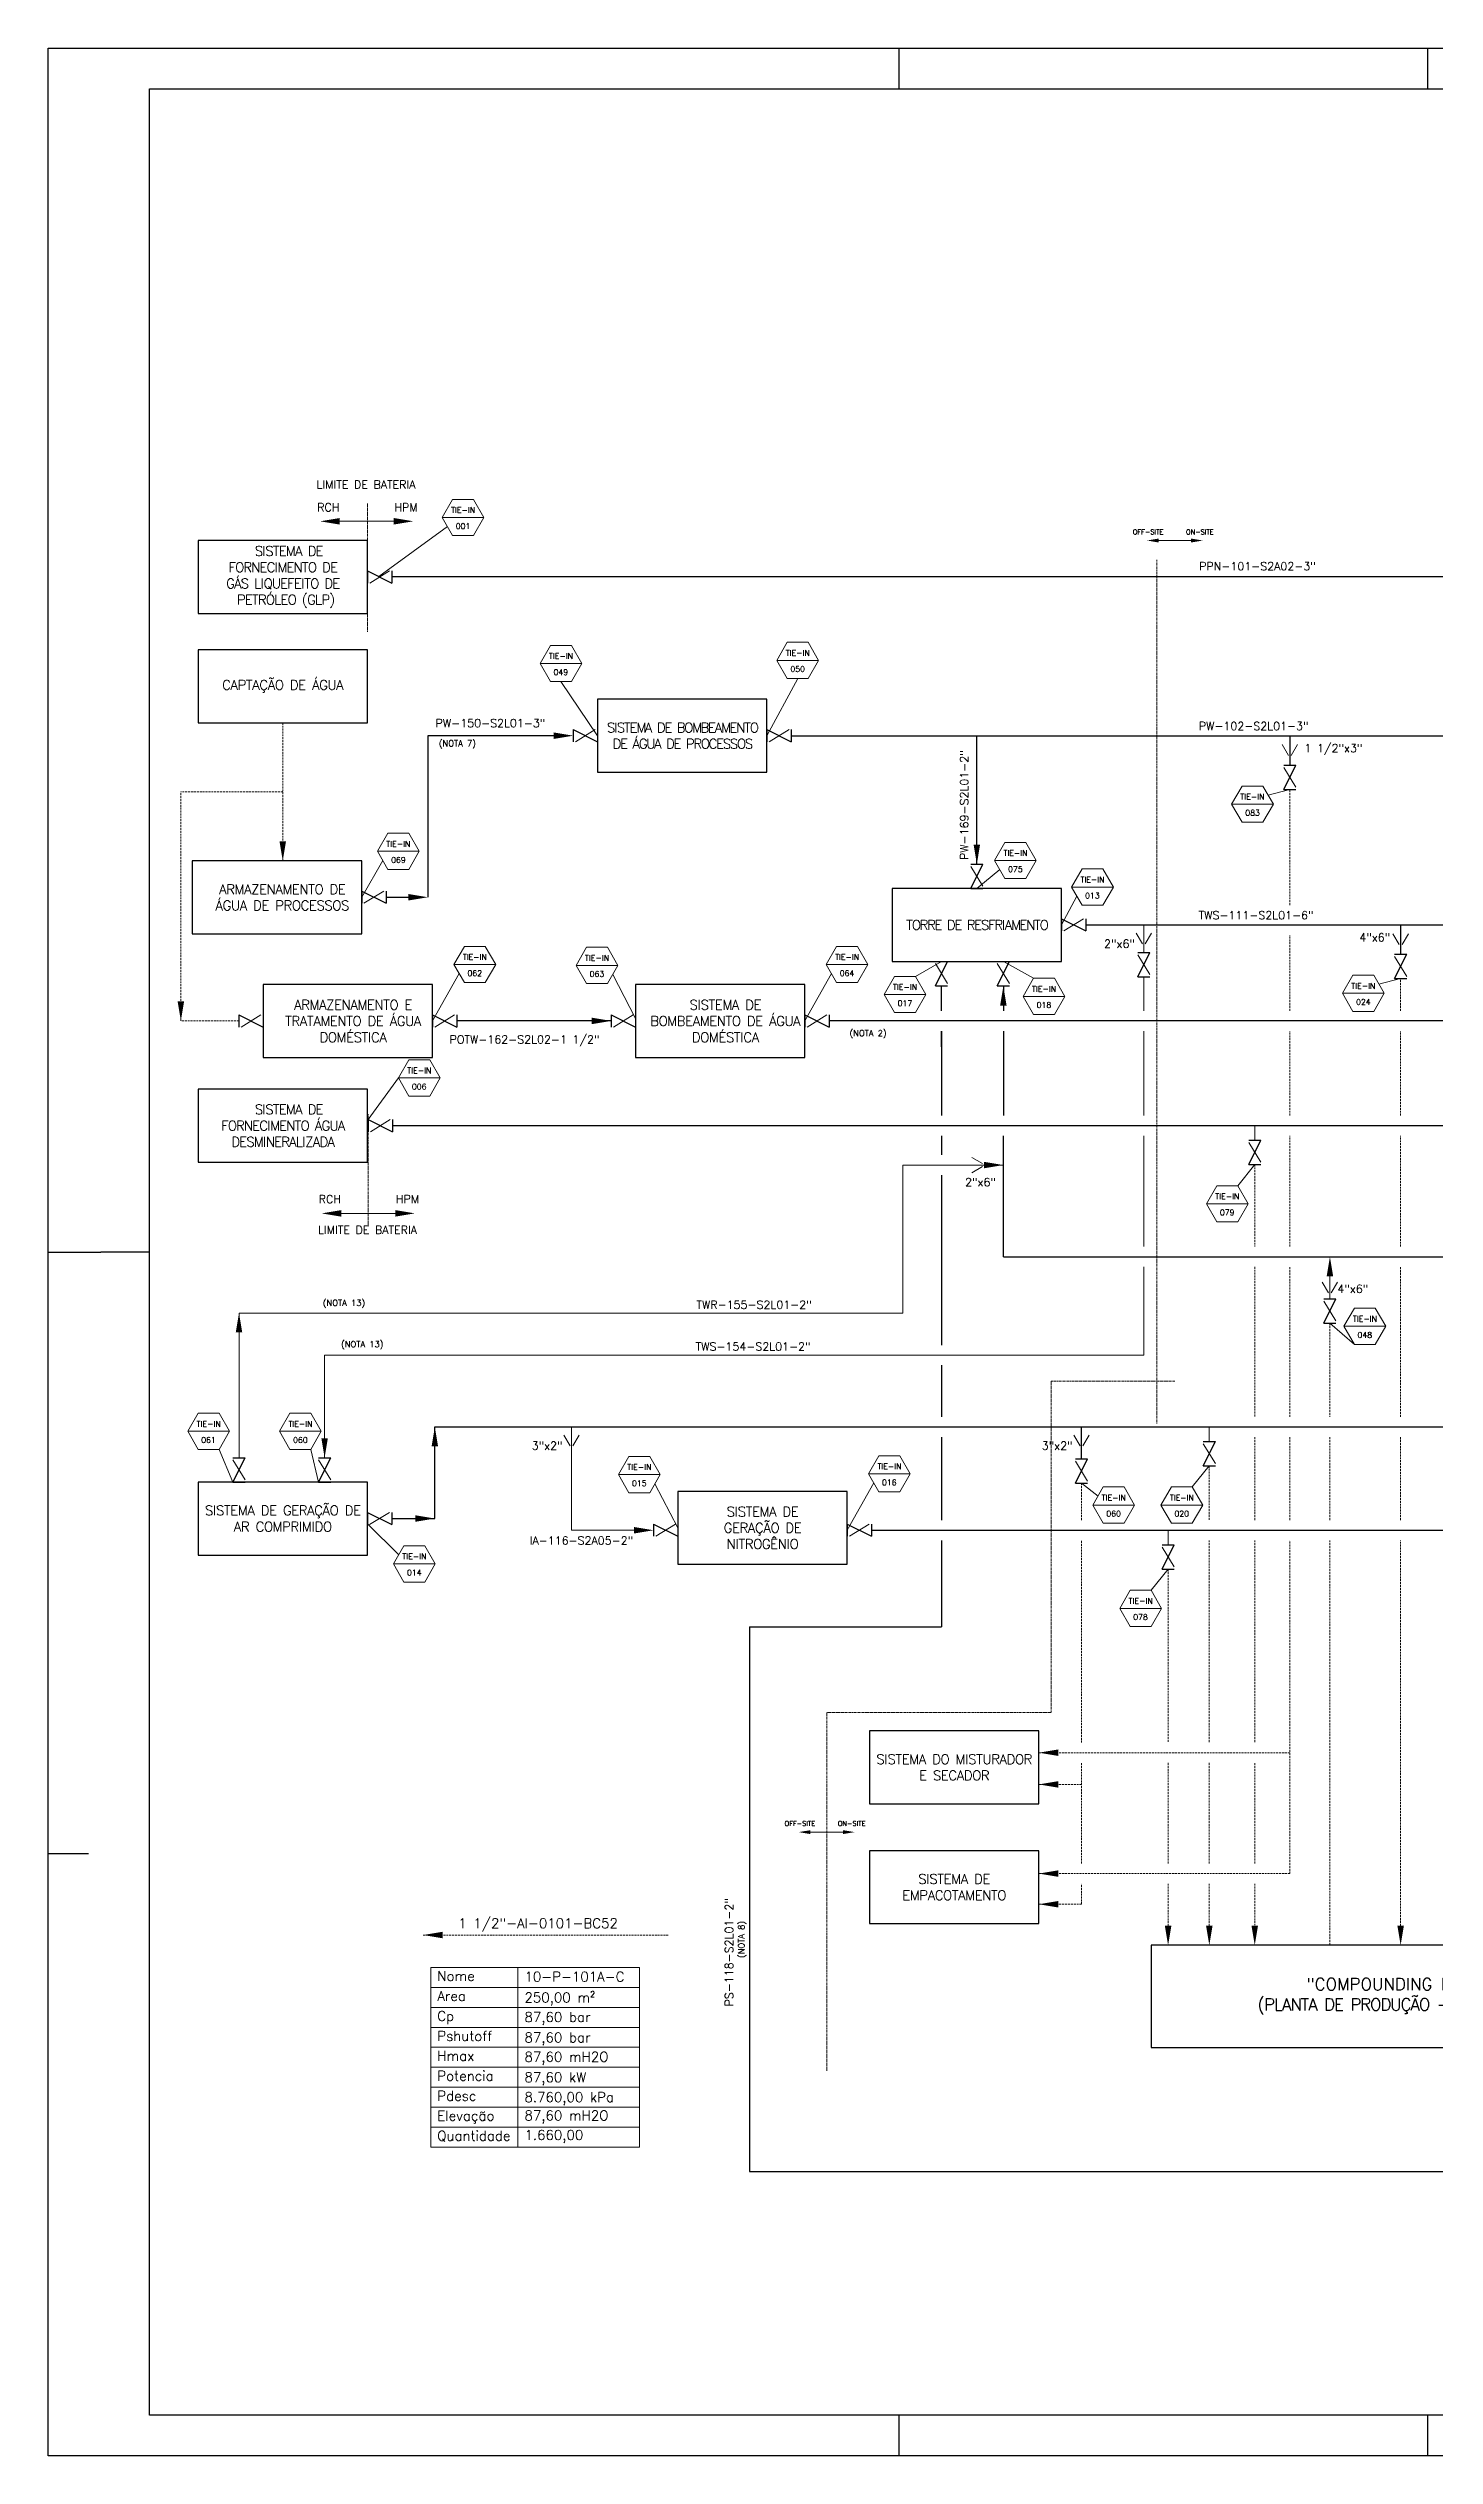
# Model space of a CAD drawing. Extents: x -2716 to 6115, y -2613 to 3624.
# Drawn here: x -2716 to 877, y -2613 to 3624 of the extents above; entities that cross this region are included whole.
import ezdxf
from ezdxf.enums import TextEntityAlignment as Align

# ---------------------------------------------------------------- set-up
doc = ezdxf.new("R2010")
doc.units = 0
doc.header["$LTSCALE"] = 10
doc.header["$MEASUREMENT"] = 0
for name, pattern in [('CONTINUA', [0.6, 0.2, 0.2, 0.2]), ('DASHED', [0.75, 0.5, -0.25]), ('HIDDEN', [0.375, 0.25, -0.125])]:
    doc.linetypes.add(name, pattern=pattern)
for name, color, linetype, lineweight in [('CPNM', 50, 'Continuous', 9), ('ESCOPO ON-SITE', 91, 'DASHED', 9), ('FLUXO DO LÍQUIDO', 150, 'Continuous', 9), ('PRINCIPAIS LINHAS DE PROCESSO', 7, 'Continuous', 30), ('Revisão', 6, 'Continuous', 9), ('SPEC', 7, 'Continuous', 13), ('TEXTOS EQUIPAMENTOS', 1, 'CONTINUA', 25), ("TIE-IN's", 30, 'Continuous', 9)]:
    doc.layers.add(name, color=color, linetype=linetype, lineweight=lineweight)
doc.layers.add('FORMATO', color=7, linetype='Continuous')
doc.layers.add('Válvulas', color=3, linetype='Continuous')
doc.styles.add('LEROY', font='SIMPLEX')
doc.styles.add('ROMANS', font='romans.shx')
doc.styles.add('SYMAP', font='SYMAP', dxfattribs={"height": 4})

# ---------------------------------------------------------------- blocks, each defined once
blk = doc.blocks.new('FORMATO-A1-PLANTA')
at = {"color": 7}
for p, q in [((210, 584), (210, 594)), ((340.5, 584), (340.5, 594)), ((25, 297), (13, 297)), ((10, 148.5), (0, 148.5)), ((210, 0), (210, 10)), ((340.5, 0), (340.5, 10))]:
    blk.add_line(p, q, dxfattribs=at)
at = {"color": 8}
for p, q in [((25, 584), (831, 584)), ((25, 10), (25, 584)), ((831, 10), (25, 10))]:
    blk.add_line(p, q, dxfattribs=at)
at = {"color": 6}
blk.add_line((0, 297), (13, 297), dxfattribs=at)
at = {"color": 7}
blk.add_lwpolyline([(0, 0), (0, 594), (841, 594), (841, 0)], close=True, dxfattribs=at)
at = {"color": 3, "linetype": 'Continuous', "style": 'ROMANS'}
for tag, height, p in [('CENTRO', 3, (733.5, 67.89)), ('PLANTA-ÁREA', 3, (798.5, 67.46)), ('Nº_PROJETO', 2.5, (766, 60.5)), ('PROJETO/DESCRIÇÃO', 2.5, (766, 55.5))]:
    blk.add_attdef(tag, text='', height=height, dxfattribs=at).set_placement(p, align=Align.MIDDLE)
at = {"color": 3, "style": 'ROMANS'}
for tag, p in [('TITULO_1', (766, 48.22)), ('TITULO_2', (766, 43)), ('TITULO_3', (766, 37.78))]:
    blk.add_attdef(tag, text='', height=2.5, dxfattribs=at).set_placement(p, align=Align.MIDDLE)
at = {"color": 2, "style": 'ROMANS'}
for tag, p in [('PROJ.', (716.5, 31.4)), ('DATA1', (736.5, 31.4)), ('VERIF.', (716.5, 24.4)), ('DES.', (716.5, 27.9)), ('DATA2', (736.5, 27.9)), ('DATA3', (736.5, 24.4)), ('APROV.', (716.5, 20.9)), ('DATA4', (736.5, 20.9))]:
    blk.add_attdef(tag, p, '', height=1.5, dxfattribs=at)
blk.add_attdef('NºARQUIVO.DWG', (836, 10), '', height=2, rotation=90, dxfattribs=at)
at = {"color": 3, "linetype": 'Continuous', "style": 'ROMANS'}
for tag, p, height in [('NºEMPRESA_ENGENHARIA', (752, 24.03), 3), ('ESC', (702, 12.17), 2.5)]:
    blk.add_attdef(tag, p, '', height=height, dxfattribs=at)
at = {"color": 4, "linetype": 'Continuous', "style": 'ROMANS'}
blk.add_attdef('NºLANXESS', (717, 12.09), '', height=3.5, dxfattribs=at)
for tag, p in [('-', (812.08, 13.75)), ('A', (825.5, 13.75))]:
    blk.add_attdef(tag, text='', height=3.5, dxfattribs=at).set_placement(p, align=Align.MIDDLE_CENTER)
blk = doc.blocks.new('000')
for p, q in [((-3, -1.5), (-3, 1.5)), ((3, -1.5), (-3, 1.5)), ((3, -1.5), (3, 1.5))]:
    blk.add_line(p, q)
at = {"style": 'LEROY', "text_generation_flag": 2, "width": 0.7}
blk.add_attdef('L', text='', height=5, rotation=180, dxfattribs=at).set_placement((0, 5), (2, 5), align=Align.FIT)
at = {"style": 'LEROY'}
for tag, height, rotation, width, p, p2 in [('/', 1.95, 0.2191, 3.589744, (-2.99, -0.85), (3.01, -0.82)), ('T', 5, 330, 0.890345, (-1.29, 0.74), (1.29, -0.74)), ('-', 3, 90, 1.166667, (5.29, -1.5), (5.29, 1.5))]:
    blk.add_attdef(tag, text='', height=height, rotation=rotation, dxfattribs=dict(at, width=width)).set_placement(p, p2, align=Align.FIT)
at = {"style": 'SYMAP'}
for p in [(-2.11, 1.05), (0, 0)]:
    blk.add_attdef('I', text='', height=5.33, dxfattribs=at).set_placement(p, align=Align.MIDDLE)
at = {"style": 'LEROY'}
for tag, height, width, p, p2 in [('T', 5, 0.6, (-1, 0), (1, 0)), ('O', 2, 1.3125, (-1, -1.01), (1, -1.01))]:
    blk.add_attdef(tag, text='', height=height, dxfattribs=dict(at, width=width)).set_placement(p, p2, align=Align.FIT)
at = {"flags": 3}
blk.add_attdef('BREAKDIM', (0, 0), '', height=0.5, dxfattribs=at)
at = {"style": 'SYMAP'}
blk.add_attdef('I', text='', height=5.33, rotation=180, dxfattribs=at).set_placement((2.04, -1.05), align=Align.MIDDLE)
blk = doc.blocks.new('*U171')
at = {"style": 'ROMANS'}
blk.add_attdef('VALUE', (-54.8, -10.2), '', height=25.4, dxfattribs=at)
at = {"style": 'ROMANS', "flags": 1}
blk.add_attdef('LINKDATABASE', (-107.4, -53), '', height=25.4, dxfattribs=at)
blk = doc.blocks.new('*U172')
at = {"style": 'ROMANS'}
blk.add_attdef('VALUE', (-54.8, -10.2), '', height=25.4, dxfattribs=at)
at = {"style": 'ROMANS', "flags": 1}
blk.add_attdef('LINKDATABASE', (-107.4, -53), '', height=25.4, dxfattribs=at)
blk = doc.blocks.new('*U173')
at = {"style": 'ROMANS'}
blk.add_attdef('VALUE', (-54.8, -10.2), '', height=25.4, dxfattribs=at)
at = {"style": 'ROMANS', "flags": 1}
blk.add_attdef('LINKDATABASE', (-107.4, -53), '', height=25.4, dxfattribs=at)
blk = doc.blocks.new('*U174')
at = {"style": 'ROMANS'}
blk.add_attdef('VALUE', (-54.8, -10.2), '', height=25.4, dxfattribs=at)
at = {"style": 'ROMANS', "flags": 1}
blk.add_attdef('LINKDATABASE', (-107.4, -53), '', height=25.4, dxfattribs=at)
blk = doc.blocks.new('*U175')
at = {"style": 'ROMANS'}
blk.add_attdef('VALUE', (-54.8, -10.2), '', height=25.4, dxfattribs=at)
at = {"style": 'ROMANS', "flags": 1}
blk.add_attdef('LINKDATABASE', (-107.4, -53), '', height=25.4, dxfattribs=at)
blk = doc.blocks.new('*U176')
at = {"style": 'ROMANS'}
blk.add_attdef('VALUE', (-54.8, -10.2), '', height=25.4, dxfattribs=at)
at = {"style": 'ROMANS', "flags": 1}
blk.add_attdef('LINKDATABASE', (-107.4, -53), '', height=25.4, dxfattribs=at)
blk = doc.blocks.new('*U177')
at = {"style": 'ROMANS'}
blk.add_attdef('VALUE', (-54.8, -10.2), '', height=25.4, dxfattribs=at)
at = {"style": 'ROMANS', "flags": 1}
blk.add_attdef('LINKDATABASE', (-107.4, -53), '', height=25.4, dxfattribs=at)
blk = doc.blocks.new('*U178')
at = {"style": 'ROMANS'}
blk.add_attdef('VALUE', (-54.8, -10.2), '', height=25.4, dxfattribs=at)
at = {"style": 'ROMANS', "flags": 1}
blk.add_attdef('LINKDATABASE', (-107.4, -53), '', height=25.4, dxfattribs=at)
blk = doc.blocks.new('CPNM_1')
at = {"style": 'ROMANS'}
blk.add_attdef('VALUE', (-54.8, -10.2), '', height=25.4, dxfattribs=at)
at = {"style": 'ROMANS', "flags": 1}
blk.add_attdef('LINKDATABASE', (-107.4, -53), '', height=25.4, dxfattribs=at)

msp = doc.modelspace()

# ---------------------------------------------------------------- linework, layer by layer
at = {"layer": 'ESCOPO ON-SITE', "linetype": 'HIDDEN'}
for p, q in [((-1888.4, 2112.7), (-1887.8, 2445.4)), ((156.9, 61.3), (156.9, 2298.8)), ((-1886.2, 576), (-1886.2, 863.3)), ((-116.6, 171.6), (-116.5, -686.8)), ((-116.6, 171.6), (203.9, 171.6)), ((-116.5, -686.8), (-698.4, -686.8)), ((-698.4, -686.8), (-698.4, -1615.8))]:
    msp.add_line(p, q, dxfattribs=at)
at = {"layer": 'ESCOPO ON-SITE'}
for p, q in [((-2107.8, 1876.8), (-2107.8, 1519.4)), ((-2107.8, 1698.1), (-2371.8, 1698.1)), ((-2371.8, 1104.5), (-2371.8, 1698.1)), ((501.6, 1404.5), (501.6, 1704.3)), ((501.6, 1130.7), (501.6, 1327)), ((788.8, 1130.7), (788.8, 1214.1)), ((-2221.5, 1104.5), (-2371.8, 1104.5)), ((501.6, 859.5), (501.6, 1078.2)), ((788.8, 859.5), (788.8, 1078.2)), ((501.6, 520.1), (501.6, 807)), ((788.8, 520.1), (788.8, 807)), ((410.8, 732.6), (410.8, 520.1)), ((410.8, 467.6), (410.8, 79.1)), ((501.6, 79.1), (501.6, 467.6)), ((788.8, 79.1), (788.8, 467.6)), ((605.5, 321.8), (605.5, 79.1)), ((410.8, 26.6), (410.8, -188.5)), ((501.6, -188.5), (501.6, 26.6)), ((605.5, 26.6), (605.5, -188.5)), ((788.8, -188.5), (788.8, 26.6)), ((293, -47.8), (293, -188.5)), ((-38.1, -188.5), (-38.1, -93.2)), ((-38.1, -764.9), (-38.1, -241)), ((293, -241), (293, -765.2)), ((410.8, -241), (410.8, -765.3)), ((501.6, -1104.2), (501.6, -241)), ((605.5, -241), (605.5, -1289.9)), ((788.8, -1239.5), (788.8, -241)), ((186.3, -315.5), (186.3, -765.2)), ((501.6, -791.6), (-148.7, -791.1)), ((-38.1, -1077.9), (-38.1, -817.4)), ((186.3, -817.7), (186.3, -1077.9)), ((293, -817.7), (293, -1077.9)), ((410.8, -817.8), (410.8, -1077.9)), ((-38.1, -873.3), (-148.7, -873.3)), ((501.6, -1104.2), (-148.7, -1104.2)), ((-38.1, -1183.7), (-148.7, -1183.7)), ((-38.1, -1183.7), (-38.1, -1130.4)), ((186.3, -1130.4), (186.3, -1239.5)), ((293, -1130.4), (293, -1239.5)), ((410.8, -1130.4), (410.8, -1238.1)), ((-1743.9, -1263.4), (-1108.3, -1263.4))]:
    msp.add_line(p, q, dxfattribs=at)
for points in [[(-2099.4, 1569.8), (-2107.8, 1519.4), (-2116.2, 1569.8)], [(-2363.4, 1154.9), (-2371.8, 1104.5), (-2380.2, 1154.9)], [(-98.3, -782.7), (-148.7, -791.1), (-98.3, -799.5)], [(-98.3, -864.9), (-148.7, -873.3), (-98.3, -881.7)], [(-98.3, -1095.8), (-148.7, -1104.2), (-98.3, -1112.6)], [(-98.3, -1175.3), (-148.7, -1183.7), (-98.3, -1192.1)], [(194.7, -1239.5), (186.3, -1289.9), (177.9, -1239.5)], [(301.4, -1239.5), (293, -1289.9), (284.6, -1239.5)], [(419.2, -1239.5), (410.8, -1289.9), (402.4, -1239.5)], [(797.2, -1239.5), (788.8, -1289.9), (780.4, -1239.5)], [(-1693.5, -1255), (-1743.9, -1263.4), (-1693.5, -1271.8)]]:
    msp.add_solid(points, dxfattribs=at)
at = {"layer": 'FLUXO DO LÍQUIDO', "color": 0}
for p, q in [((-1820, 2398.8), (-1960.3, 2398.8)), ((246, 2349), (161.8, 2349)), ((-240.6, 1037.1), (-240.6, 1078.2)), ((410.8, 833.3), (410.8, 795.6)), ((-1816, 606), (-1956.4, 606)), ((605.5, 443), (605.5, 384.8)), ((293, 52.9), (293, 15.2)), ((186.3, -214.8), (186.3, -252.5)), ((-656.2, -996.8), (-740.4, -996.8))]:
    msp.add_line(p, q, dxfattribs=at)
at = {"layer": 'FLUXO DO LÍQUIDO'}
for p, q in [((481.6, 1820.3), (497.9, 1792.4)), ((521.6, 1820.3), (505.2, 1792.4)), ((103.4, 1332.1), (119.7, 1304.3)), ((123.4, 1282), (123.4, 1353.3)), ((143.4, 1332.1), (127, 1304.3)), ((768.8, 1330.1), (785.2, 1302.3)), ((808.8, 1330.1), (792.4, 1302.3)), ((123.4, 1130.7), (123.4, 1219)), ((123.4, 859.5), (123.4, 1078.2)), ((-322.1, 751.1), (-294.3, 734.8)), ((123.4, 520.1), (123.4, 807)), ((-501.4, 347.9), (-501.4, 731.2)), ((-501.4, 731.2), (-240.6, 731.2)), ((-322.1, 711.1), (-294.3, 727.5)), ((123.4, 238.7), (123.4, 467.6)), ((585.5, 427.8), (601.8, 400)), ((625.5, 427.8), (609.1, 400)), ((-2221.1, -27), (-2221.1, 347.9)), ((-2221.1, 347.9), (-501.4, 347.9)), ((123.4, 238.7), (-1999.3, 238.7)), ((-1999.3, 238.7), (-1999.3, -27)), ((-1379.7, 31.6), (-1363.3, 3.8)), ((-1359.7, 52.9), (-1359.7, -214.8)), ((-1339.6, 31.6), (-1356, 3.8)), ((-58.1, 31.6), (-41.7, 3.8)), ((-18.1, 31.6), (-34.4, 3.8)), ((-1197.6, -214.8), (-1359.7, -214.8))]:
    msp.add_line(p, q, dxfattribs=at)
for points in [[(-291, 722.8), (-240.6, 731.2), (-291, 739.6)], [(-2229.5, 297.5), (-2221.1, 347.9), (-2212.7, 297.5)], [(-1990.9, 23.4), (-1999.3, -27), (-2007.7, 23.4)], [(-1197.6, -206.4), (-1147.2, -214.8), (-1197.6, -223.2)]]:
    msp.add_solid(points, dxfattribs=at)
at = {"layer": 'PRINCIPAIS LINHAS DE PROCESSO', "color": 0}
for p, q in [((4042.8, 2254.5), (-1825.4, 2254.5)), ((-1731.6, 1843.4), (-1731.6, 1424.9)), ((-1405.4, 1843.4), (-1731.6, 1843.4)), ((-790.1, 1843.4), (3949.1, 1843.4)), ((-309.3, 1642.2), (-309.3, 1843.4)), ((501.6, 1843.4), (501.6, 1767.3)), ((-309.3, 1510.8), (-309.3, 1642.2)), ((-1840.1, 1424.9), (-1742.9, 1424.9)), ((-26.9, 1353.3), (3837.2, 1353.3)), ((788.8, 1353.3), (788.8, 1277.1)), ((-400.9, 1130.7), (-400.9, 1195.8)), ((-240.6, 1194.8), (-240.6, 1130.7)), ((-400.9, 1078.2), (-400.9, 859.5)), ((-400.9, 1037.1), (-400.9, 1078.2)), ((-240.6, 1078.2), (-240.6, 859.5)), ((-1823.2, 833.3), (2626.4, 833.3)), ((-400.9, 807), (-400.9, 757.4)), ((-240.6, 704.9), (-240.6, 807)), ((-400.9, 704.9), (-400.9, 264.9)), ((-240.6, 493.8), (-240.6, 704.9)), ((-240.6, 493.8), (2608.9, 493.8)), ((-400.9, 212.4), (-400.9, 79.1)), ((-1713.7, 52.9), (3431.9, 52.9)), ((-400.9, 26.6), (-400.9, -188.5)), ((-38.1, -30.2), (-38.1, 52.9)), ((-582.3, -214.8), (2194.2, -214.8)), ((-400.9, -241), (-400.9, -465.2)), ((-898.8, -465.2), (-898.8, -1876.4)), ((-898.8, -465.2), (-400.9, -465.2)), ((-898.8, -1876.4), (2154, -1876.4))]:
    msp.add_line(p, q, dxfattribs=at)
at = {"layer": 'PRINCIPAIS LINHAS DE PROCESSO'}
for p, q in [((-1256.9, 1104.5), (-1656.5, 1104.5)), ((1790.7, 1104.5), (-691.9, 1104.5)), ((-1713.7, -184.5), (-1713.7, 52.9)), ((-1825.4, -184.5), (-1713.7, -184.5))]:
    msp.add_line(p, q, dxfattribs=at)
for points in [[(-1405.4, 1851.8), (-1355, 1843.4), (-1405.4, 1835)], [(-1782, 1433.3), (-1731.6, 1424.9), (-1782, 1416.5)], [(-249, 1144.4), (-240.6, 1194.8), (-232.2, 1144.4)], [(597.1, 443), (605.5, 493.4), (613.9, 443)], [(-1722.1, 2.5), (-1713.7, 52.9), (-1705.3, 2.5)], [(-1764.1, -176.1), (-1713.7, -184.5), (-1764.1, -192.9)]]:
    msp.add_solid(points, dxfattribs=at)
at = {"layer": 'PRINCIPAIS LINHAS DE PROCESSO', "color": 0}
for points in [[(-300.9, 1561.2), (-309.3, 1510.8), (-317.7, 1561.2)], [(-1307.3, 1112.9), (-1256.9, 1104.5), (-1307.3, 1096.1)]]:
    msp.add_solid(points, dxfattribs=at)
at = {"layer": 'Revisão'}
for p, q in [((-1723.8, -1347.4), (-1183.7, -1347.4)), ((-1723.8, -1813), (-1723.8, -1347.4)), ((-1498.7, -1813), (-1498.7, -1347.4)), ((-1183.7, -1813), (-1183.7, -1347.4)), ((-1723.8, -1399.1), (-1183.7, -1399.1)), ((-1723.8, -1450.9), (-1183.7, -1450.9)), ((-1723.8, -1502.6), (-1183.7, -1502.6)), ((-1723.8, -1554.3), (-1183.7, -1554.3)), ((-1723.8, -1606), (-1183.7, -1606)), ((-1723.8, -1657.8), (-1183.7, -1657.8)), ((-1723.8, -1709.5), (-1183.7, -1709.5)), ((-1723.8, -1761.2), (-1183.7, -1761.2)), ((-1723.8, -1813), (-1183.7, -1813))]:
    msp.add_line(p, q, dxfattribs=at)
at = {"layer": 'SPEC'}
for points in [[(-1960.3, 2407.2), (-2010.7, 2398.8), (-1960.3, 2390.4)], [(-1820, 2407.2), (-1769.6, 2398.8), (-1820, 2390.4)], [(161.8, 2343.9), (131.5, 2349), (161.8, 2354)], [(246, 2343.9), (276.2, 2349), (246, 2354)], [(-1956.4, 614.4), (-2006.8, 606), (-1956.4, 597.6)], [(-1816, 614.4), (-1765.6, 606), (-1816, 597.6)], [(-740.4, -1001.9), (-770.6, -996.8), (-740.4, -991.8)], [(-656.2, -1001.9), (-625.9, -996.8), (-656.2, -991.8)]]:
    msp.add_solid(points, dxfattribs=at)
at = {"layer": 'TEXTOS EQUIPAMENTOS'}
for points in [[(-2327.3, 2160), (-1888.4, 2160), (-1888.4, 2349), (-2327.3, 2349)], [(-2327.3, 1876.8), (-1888.4, 1876.8), (-1888.4, 2065.8), (-2327.3, 2065.8)], [(-1292, 1748.9), (-853.1, 1748.9), (-853.1, 1937.9), (-1292, 1937.9)], [(-2342.1, 1330.4), (-1903.1, 1330.4), (-1903.1, 1519.4), (-2342.1, 1519.4)], [(-528.8, 1258.8), (-89.9, 1258.8), (-89.9, 1447.8), (-528.8, 1447.8)], [(-2158.5, 1010), (-1719.5, 1010), (-1719.5, 1199), (-2158.5, 1199)], [(-1193.9, 1010), (-754.9, 1010), (-754.9, 1199), (-1193.9, 1199)], [(-2327.3, 738.8), (-1888.4, 738.8), (-1888.4, 927.8), (-2327.3, 927.8)], [(-2327.3, -279), (-1888.4, -279), (-1888.4, -90), (-2327.3, -90)], [(-1084.2, -303.1), (-645.3, -303.1), (-645.3, -114.1), (-1084.2, -114.1)], [(-587.6, -923.5), (-148.7, -923.5), (-148.7, -734.5), (-587.6, -734.5)], [(-587.6, -1233.9), (-148.7, -1233.9), (-148.7, -1044.9), (-587.6, -1044.9)], [(142.2, -1554.5), (1443.4, -1554.5), (1443.4, -1289.9), (142.2, -1289.9)]]:
    msp.add_lwpolyline(points, close=True, dxfattribs=at)
at = {"layer": "TIE-IN's"}
for p, q in [((-1858.9, 2256.2), (-1681.2, 2385.3)), ((-1586.4, 2408.7), (-1694.7, 2408.7)), ((-1332.9, 2030.4), (-1441.1, 2030.4)), ((-719.3, 2038.5), (-827.6, 2038.5)), ((-1292, 1843.4), (-1387, 1983.5)), ((-853.1, 1843.4), (-773.4, 1991.7)), ((445.5, 1689.5), (501.6, 1704.3)), ((350.8, 1666.1), (459, 1666.1)), ((-1903.1, 1424.9), (-1848.8, 1520.4)), ((-1862.3, 1543.9), (-1754, 1543.9)), ((-155.2, 1520.1), (-263.4, 1520.1)), ((-309.3, 1447.8), (-249.9, 1496.6)), ((44.4, 1451.4), (-63.9, 1451.4)), ((-89.9, 1353.3), (-50.3, 1428)), ((-1556, 1250.5), (-1664.3, 1250.5)), ((-1239.4, 1248.5), (-1347.7, 1248.5)), ((-591.4, 1250.5), (-699.7, 1250.5)), ((-400.9, 1258.8), (-468.4, 1219.8)), ((-240.6, 1258.8), (-162.3, 1215)), ((-1719.5, 1104.5), (-1650.7, 1227.1)), ((-1252.9, 1225.1), (-1193.9, 1110.7)), ((-754.9, 1104.5), (-686.1, 1227.1)), ((732.7, 1199.4), (788.8, 1214.1)), ((-549.6, 1172.9), (-441.4, 1172.9)), ((-189.4, 1168.1), (-81.1, 1168.1)), ((638, 1176), (746.2, 1176)), ((-1808.2, 956.8), (-1886.2, 849)), ((-1700, 956.8), (-1808.2, 956.8)), ((366.6, 677.7), (410.8, 732.6)), ((393.7, 630.8), (285.4, 630.8)), ((669, 266.6), (605.5, 321.8)), ((750.2, 313.5), (642, 313.5)), ((-2245.7, 41.4), (-2354, 41.4)), ((-2007.8, 41.4), (-2116, 41.4)), ((-2237.2, -90), (-2272.8, -5.5)), ((-2015, -90), (-2034.8, -5.5)), ((248.9, -102.7), (293, -47.8)), ((-1129.7, -70.7), (-1238, -70.7)), ((-1143.3, -94.2), (-1084.2, -208.6)), ((-645.3, -214.8), (-576.5, -92.2)), ((-481.8, -68.7), (-590, -68.7)), ((4.7, -126.2), (-38.1, -93.2)), ((99.4, -149.6), (-8.9, -149.6)), ((276, -149.6), (167.7, -149.6)), ((-1807.4, -278.7), (-1888.4, -197.9)), ((-1712.7, -302.1), (-1820.9, -302.1)), ((142.2, -370.4), (186.3, -315.5)), ((169.3, -417.2), (61, -417.2))]:
    msp.add_line(p, q, dxfattribs=at)
for points in [[(-1694.7, 2408.7), (-1667.6, 2361.8), (-1613.5, 2361.8), (-1586.4, 2408.7), (-1613.5, 2455.6), (-1667.6, 2455.6)], [(-1441.1, 2030.4), (-1414.1, 1983.5), (-1359.9, 1983.5), (-1332.9, 2030.4), (-1359.9, 2077.3), (-1414.1, 2077.3)], [(-827.6, 2038.5), (-800.5, 1991.7), (-746.4, 1991.7), (-719.3, 2038.5), (-746.4, 2085.4), (-800.5, 2085.4)], [(459, 1666.1), (432, 1619.2), (377.8, 1619.2), (350.8, 1666.1), (377.8, 1713), (432, 1713)], [(-1754, 1543.9), (-1781.1, 1497), (-1835.2, 1497), (-1862.3, 1543.9), (-1835.2, 1590.8), (-1781.1, 1590.8)], [(-263.4, 1520.1), (-236.4, 1473.2), (-182.2, 1473.2), (-155.2, 1520.1), (-182.2, 1566.9), (-236.4, 1566.9)], [(-63.9, 1451.4), (-36.8, 1404.5), (17.3, 1404.5), (44.4, 1451.4), (17.3, 1498.3), (-36.8, 1498.3)], [(-1664.3, 1250.5), (-1637.2, 1203.7), (-1583.1, 1203.7), (-1556, 1250.5), (-1583.1, 1297.4), (-1637.2, 1297.4)], [(-1347.7, 1248.5), (-1320.6, 1201.6), (-1266.5, 1201.6), (-1239.4, 1248.5), (-1266.5, 1295.4), (-1320.6, 1295.4)], [(-699.7, 1250.5), (-672.6, 1203.7), (-618.5, 1203.7), (-591.4, 1250.5), (-618.5, 1297.4), (-672.6, 1297.4)], [(-549.6, 1172.9), (-522.6, 1126), (-468.4, 1126), (-441.4, 1172.9), (-468.4, 1219.8), (-522.6, 1219.8)], [(-189.4, 1168.1), (-162.3, 1121.3), (-108.2, 1121.3), (-81.1, 1168.1), (-108.2, 1215), (-162.3, 1215)], [(746.2, 1176), (719.2, 1129.1), (665, 1129.1), (638, 1176), (665, 1222.8), (719.2, 1222.8)], [(-1808.2, 956.8), (-1781.2, 1003.7), (-1727, 1003.7), (-1700, 956.8), (-1727, 909.9), (-1781.2, 909.9)], [(285.4, 630.8), (312.5, 584), (366.6, 584), (393.7, 630.8), (366.6, 677.7), (312.5, 677.7)], [(642, 313.5), (669, 266.6), (723.2, 266.6), (750.2, 313.5), (723.2, 360.4), (669, 360.4)], [(-2354, 41.4), (-2326.9, -5.5), (-2272.8, -5.5), (-2245.7, 41.4), (-2272.8, 88.3), (-2326.9, 88.3)], [(-2116, 41.4), (-2089, -5.5), (-2034.8, -5.5), (-2007.8, 41.4), (-2034.8, 88.3), (-2089, 88.3)], [(-1238, -70.7), (-1210.9, -117.6), (-1156.8, -117.6), (-1129.7, -70.7), (-1156.8, -23.9), (-1210.9, -23.9)], [(-590, -68.7), (-563, -115.6), (-508.8, -115.6), (-481.8, -68.7), (-508.8, -21.8), (-563, -21.8)], [(-8.9, -149.6), (18.2, -196.5), (72.3, -196.5), (99.4, -149.6), (72.3, -102.7), (18.2, -102.7)], [(167.7, -149.6), (194.8, -196.5), (248.9, -196.5), (276, -149.6), (248.9, -102.7), (194.8, -102.7)], [(-1820.9, -302.1), (-1793.9, -349), (-1739.7, -349), (-1712.7, -302.1), (-1739.7, -255.2), (-1793.9, -255.2)], [(61, -417.2), (88.1, -464.1), (142.2, -464.1), (169.3, -417.2), (142.2, -370.4), (88.1, -370.4)]]:
    msp.add_lwpolyline(points, close=True, dxfattribs=at)

# ---------------------------------------------------------------- block references
msp.add_blockref('CPNM_1', (-1598.3, -1235.5)).add_auto_attribs({'VALUE': '1 1/2"-AI-0101-BC52'})
at = {"layer": 'CPNM'}
for name, p, values in [('CPNM_1', (-1426.6, -1373.8), {'VALUE': '10-P-101A-C'}), ('*U171', (-1426.6, -1427.6), {'VALUE': '250,00 m²'}), ('*U178', (-1426.6, -1478.4), {'VALUE': '87,60 bar'}), ('*U177', (-1426.6, -1531.2), {'VALUE': '87,60 bar'}), ('*U173', (-1426.6, -1581.4), {'VALUE': '87,60 mH2O'}), ('*U175', (-1426.6, -1634.3), {'VALUE': '87,60 kW'}), ('*U176', (-1426.6, -1685.9), {'VALUE': '8.760,00 kPa'}), ('*U174', (-1426.6, -1733.3), {'VALUE': '87,60 mH2O'}), ('*U172', (-1426.6, -1783.7), {'VALUE': '1.660,00 '})]:
    msp.add_blockref(name, p, dxfattribs=at).add_auto_attribs(values)
at = {"layer": 'FORMATO', "xscale": 10.49999999999983, "yscale": 10.49999999999983, "zscale": 10.49999999999983}
msp.add_blockref('FORMATO-A1-PLANTA', (-2715.7, -2612.6), dxfattribs=at)
at = {"layer": 'Válvulas'}
for p, xscale, yscale, zscale, rotation in [((-1856.6, 2254.5), 10.49999999999983, 10.49999999999983, 10.49999999999983, 180), ((-1323.5, 1843.4), 10.49999999999983, 10.49999999999983, 10.49999999999983, 180), ((-821.6, 1843.4), 10.49999999999983, 10.49999999999983, 10.49999999999983, 180), ((501.6, 1735.8), 10.49999999999997, 10.49999999999997, 10.49999999999997, 270), ((-309.3, 1479.3), 10.49999999999997, 10.49999999999997, 10.49999999999997, 270), ((-1871.6, 1424.9), 10.49999999999983, 10.49999999999983, 10.49999999999983, 180), ((-58.4, 1353.3), 10.49999999999983, 10.49999999999983, 10.49999999999983, 180), ((-400.9, 1227.3), 10.49999999999997, 10.49999999999997, 10.49999999999997, 270), ((-240.6, 1227.3), 10.49999999999997, 10.49999999999997, 10.49999999999997, 270), ((123.4, 1250.5), 10.49999999999997, 10.49999999999997, 10.49999999999997, 270), ((788.8, 1245.6), 10.49999999999997, 10.49999999999997, 10.49999999999997, 270), ((-2190, 1104.5), 10.49999999999983, 10.49999999999983, 10.49999999999983, 180), ((-1688, 1104.5), 10.49999999999983, 10.49999999999983, 10.49999999999983, 180), ((-1225.4, 1104.5), 10.49999999999983, 10.49999999999983, 10.49999999999983, 180), ((-723.4, 1104.5), 10.49999999999983, 10.49999999999983, 10.49999999999983, 180), ((-1854.7, 833.3), 10.49999999999983, 10.49999999999983, 10.49999999999983, 180), ((410.8, 764.1), 10.49999999999997, 10.49999999999997, 10.49999999999997, 270), ((605.5, 353.3), 10.49999999999997, 10.49999999999997, 10.49999999999997, 270), ((293, -16.3), 10.49999999999997, 10.49999999999997, 10.49999999999997, 270), ((-2221.1, -58.5), 10.49999999999997, 10.49999999999997, 10.49999999999997, 270), ((-1999.3, -58.5), 10.49999999999997, 10.49999999999997, 10.49999999999997, 270), ((-38.1, -61.7), 10.49999999999997, 10.49999999999997, 10.49999999999997, 270), ((-1856.9, -184.5), 10.49999999999983, 10.49999999999983, 10.49999999999983, 180), ((-1115.7, -214.8), 10.49999999999983, 10.49999999999983, 10.49999999999983, 180), ((-613.8, -214.8), 10.49999999999983, 10.49999999999983, 10.49999999999983, 180), ((186.3, -284), 10.49999999999997, 10.49999999999997, 10.49999999999997, 270)]:
    msp.add_blockref('000', p, dxfattribs=dict(at, xscale=xscale, yscale=yscale, zscale=zscale, rotation=rotation)).add_auto_attribs({'/': '/'})

# ---------------------------------------------------------------- texts
at = {"layer": 'FLUXO DO LÍQUIDO', "color": 0, "attachment_point": 1, "style": 'ROMANS'}
for s, insert, char_height, width in [('LIMITE DE BATERIA', (-2020.3, 2504.4), 21, 555.175), ('RCH', (-2018.4, 2445.5), 21, 555.175), ('HPM', (-1818.4, 2445.5), 21, 555.175), ('OFF-SITE', (94.8, 2377.6), 12.6, 333.105), ('ON-SITE', (232.7, 2377.5), 12.6, 333.105), ('PPN-101-S2A02-3"', (266.6, 2292.8), 21, 555.175), ('PW-150-S2L01-3"', (-1711.7, 1886.4), 21, 555.175), ('PW-102-S2L01-3"', (265.8, 1878.9), 21, 555.175), ('(NOTA 7)', (-1703.1, 1831.4), 15.75, 867.992), ('1 1/2"x3"', (539.6, 1821.6), 21, 555.175), ('TWS-111-S2L01-6"', (265.3, 1388.8), 21, 555.175), ('2"x6"', (20.4, 1315.1), 21, 555.175), ('4"x6"', (681.8, 1331.5), 21, 555.175), ('\\A1;POTW-162-S2L02-1 1/2"', (-1675.7, 1067), 21, 555.175), ('(NOTA 2)', (-639, 1080.9), 15.75, 867.992), ('2"x6"', (-339.7, 697.4), 21, 555.175), ('RCH', (-2014.5, 653.4), 21, 555.175), ('HPM', (-1814.5, 653.4), 21, 555.175), ('LIMITE DE BATERIA', (-2016.4, 573.6), 21, 555.175), ('TWR-155-S2L01-2"', (-1035.9, 379.8), 21, 555.175), ('4"x6"', (624.9, 420.9), 21, 555.175), ('(NOTA 13)', (-1956.4, 275), 15.75, 867.992), ('TWS-154-S2L01-2"', (-1038, 271.6), 21, 555.175), ('3"x2"', (-1462.7, 14.7), 21, 555.175), ('3"x2"', (-141.1, 14.7), 21, 555.175), ('IA-116-S2A05-2"', (-1468, -231.1), 21, 555.175), ('OFF-SITE', (-807.4, -968.2), 12.6, 333.105), ('ON-SITE', (-669.5, -968.2), 12.6, 333.105)]:
    msp.add_mtext(s, dxfattribs=dict(at, insert=insert, char_height=char_height, width=width))
at = {"layer": 'FLUXO DO LÍQUIDO', "color": 0, "attachment_point": 1, "rotation": 90, "style": 'ROMANS'}
for s, insert, char_height, width in [('PW-169-S2L01-2"', (-352.4, 1521.3), 21, 555.175), ('\\pt252;PS-118-S2L01-2"', (-961.9, -1448.6), 21, 555.175), ('(NOTA 8)', (-927.5, -1322.9), 15.75, 867.992)]:
    msp.add_mtext(s, dxfattribs=dict(at, insert=insert, char_height=char_height, width=width))
at = {"layer": 'PRINCIPAIS LINHAS DE PROCESSO', "color": 0, "insert": (-2003.7, 382), "char_height": 15.75, "width": 867.992, "attachment_point": 1, "style": 'ROMANS'}
msp.add_mtext('(NOTA 13)', dxfattribs=at)
at = {"layer": 'Revisão', "char_height": 25.42, "attachment_point": 1, "style": 'ROMANS'}
for s, insert in [('Nome', (-1707.3, -1356.9)), ('Area', (-1707.3, -1408.7)), ('Cp', (-1707.3, -1460.4)), ('Pshutoff', (-1707.3, -1512.1)), ('Hmax', (-1707.3, -1563.8)), ('Potencia', (-1707.3, -1615.6)), ('Pdesc', (-1707.3, -1667.3)), ('Elevação', (-1707.3, -1719)), ('Quantidade', (-1707.3, -1770.8))]:
    msp.add_mtext_dynamic_manual_height_columns(s, width=225.13, gutter_width=127.1, heights=[0], dxfattribs=dict(at, insert=insert))
at = {"layer": 'TEXTOS EQUIPAMENTOS', "attachment_point": 5, "style": 'ROMANS'}
for s, insert, char_height, width in [('{\\T0.9;  SISTEMA DE\\PFORNECIMENTO DE\\PGÁS LIQUEFEITO DE\\P PETRÓLEO (GLP)}', (-2107.8, 2254.5), 25.2, 438.952), ('{\\T0.95;CAPTAÇÃO DE ÁGUA}', (-2107.8, 1971.3), 25.2, 438.952), ('{\\T0.8;SISTEMA DE BOMBEAMENTO DE ÁGUA DE PROCESSOS}', (-1072.6, 1843.4), 25.2, 438.952), ('{\\T0.95;ARMAZENAMENTO DE ÁGUA DE PROCESSOS}', (-2109.2, 1424.6), 25.2, 438.952), ('{\\T0.8;TORRE DE RESFRIAMENTO}', (-309.3, 1353.3), 25.2, 438.952), ('{\\T0.95;ARMAZENAMENTO E TRATAMENTO DE ÁGUA DOMÉSTICA}', (-1925.6, 1104.2), 25.2, 438.952), ('{\\T0.95;SISTEMA DE BOMBEAMENTO DE ÁGUA DOMÉSTICA}', (-961, 1104.2), 25.2, 438.952), ('{\\T0.9;  SISTEMA DE\\PFORNECIMENTO ÁGUA DESMINERALIZADA}', (-2107.8, 833.3), 25.2, 438.952), ('{\\T0.95;SISTEMA DE GERAÇÃO DE AR COMPRIMIDO}', (-2107.8, -184.5), 25.2, 438.952), ('{\\T0.95;SISTEMA DE\\PGERAÇÃO DE \\PNITROGÊNIO}', (-864.7, -208.6), 25.2, 438.952), ('{\\T0.95;SISTEMA DO MISTURADOR E SECADOR}', (-368.1, -829), 25.2, 438.952), ('{\\T0.95;SISTEMA DE EMPACOTAMENTO}', (-368.1, -1139.4), 25.2, 438.952), ('{\\H0.5x;"COMPOUNDING PLANT"\\P\\T0.9;(PLANTA DE PRODUÇÃO - EXTRUSORA)}', (792.8, -1422.2), 63, 1301.235)]:
    msp.add_mtext(s, dxfattribs=dict(at, insert=insert, char_height=char_height, width=width))
at = {"layer": "TIE-IN's", "char_height": 14.7, "attachment_point": 5, "style": 'ROMANS'}
for s, insert, width in [('TIE-IN', (-1640.4, 2428), 107.941), ('001', (-1640.7, 2386.3), 107.889), ('TIE-IN', (-773.3, 2057.9), 107.941), ('TIE-IN', (-1386.8, 2049.7), 107.941), ('049', (-1387.2, 2007.9), 107.889), ('050', (-773.6, 2016.1), 107.889), ('TIE-IN', (404.7, 1685.4), 107.941), ('083', (405.1, 1643.7), 107.889), ('TIE-IN', (-1808.3, 1563.2), 107.941), ('069', (-1808, 1521.5), 107.889), ('TIE-IN', (-209.1, 1539.4), 107.941), ('075', (-209.5, 1497.6), 107.889), ('TIE-IN', (-9.6, 1470.7), 107.941), ('013', (-9.9, 1429), 107.889), ('TIE-IN', (-1610, 1269.9), 107.941), ('TIE-IN', (-1293.4, 1267.8), 107.941), ('TIE-IN', (-645.4, 1269.9), 107.941), ('062', (-1610.3, 1228.1), 107.889), ('063', (-1293.7, 1226.1), 107.889), ('064', (-645.7, 1228.1), 107.889), ('TIE-IN', (-495.3, 1192.2), 107.941), ('TIE-IN', (-135.1, 1187.5), 107.941), ('TIE-IN', (692, 1195.3), 107.941), ('017', (-495.7, 1150.5), 107.889), ('018', (-135.4, 1145.7), 107.889), ('024', (692.3, 1153.5), 107.889), ('TIE-IN', (-1753.9, 976.1), 107.941), ('006', (-1754.3, 934.4), 107.889), ('TIE-IN', (339.7, 650.2), 107.941), ('079', (339.4, 608.4), 107.889), ('TIE-IN', (696.3, 332.8), 107.941), ('048', (695.9, 291.1), 107.889), ('TIE-IN', (-2299.7, 60.7), 107.941), ('TIE-IN', (-2061.8, 60.7), 107.941), ('061', (-2300.1, 18.9), 107.889), ('060', (-2062.1, 18.9), 107.889), ('TIE-IN', (-1183.7, -51.4), 107.941), ('TIE-IN', (-535.7, -49.4), 107.941), ('015', (-1184, -93.2), 107.889), ('016', (-536.1, -91.1), 107.889), ('TIE-IN', (45.4, -130.3), 107.941), ('TIE-IN', (222, -130.3), 107.941), ('060', (45.1, -172), 107.889), ('020', (221.6, -172), 107.889), ('TIE-IN', (-1766.6, -282.8), 107.941), ('014', (-1767, -324.5), 107.889), ('TIE-IN', (115.3, -397.9), 107.941), ('078', (114.9, -439.7), 107.889)]:
    msp.add_mtext(s, dxfattribs=dict(at, insert=insert, width=width))

doc.saveas('drawing.dxf')
